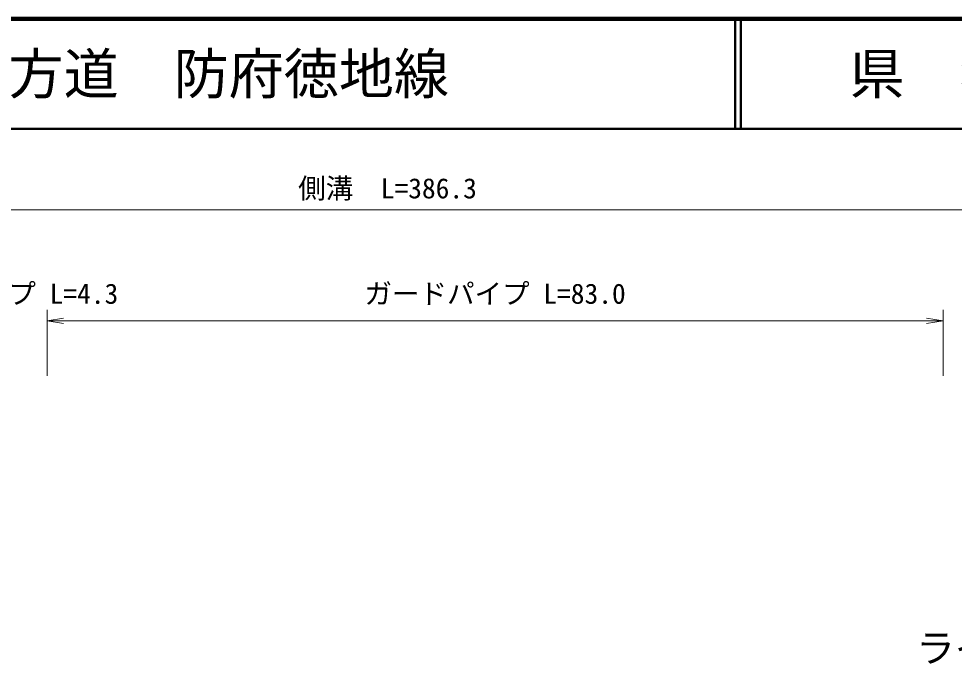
# Model space of a CAD drawing. Units: millimetres, scale not verified. Extents: x 40000 to 680000, y 20000 to 380000.
# Drawn here: x 232656 to 317642, y 321297 to 380000 of the extents above; entities that cross this region are included whole.
import ezdxf
from ezdxf.enums import TextEntityAlignment as Align

# ---------------------------------------------------------------- set-up
doc = ezdxf.new("R2010")
doc.units = ezdxf.units.MM
doc.header["$LTSCALE"] = 1000
for name, color, linetype, lineweight in [('M-BMK-HTXT', 7, 'Continuous', 13), ('M-STR-HTXT', 7, 'Continuous', 13), ('M-TTL', 2, 'Continuous', 140), ('M-TTL-LINE', 7, 'Continuous', 50)]:
    doc.layers.add(name, color=color, linetype=linetype, lineweight=lineweight)
doc.layers.add('M-TTL-TXT', color=7, linetype='Continuous')
doc.styles.add('ＭＳ ゴシック', font='')
doc.styles.get('ＭＳ ゴシック').set_extended_font_data('MS Gothic')

# ---------------------------------------------------------------- blocks, each defined once
blk = doc.blocks.new('open_arrow')
at = {"color": 0, "linetype": 'Continuous', "lineweight": -2}
blk.add_lwpolyline([(7.5, 1.25), (0, 0), (7.5, -1.25)], dxfattribs=at)

msp = doc.modelspace()

# ---------------------------------------------------------------- linework, layer by layer
at = {"layer": 'M-STR-HTXT'}
for p, q in [((74217, 362637), (458100, 362637)), ((235229, 347570), (235229, 353570)), ((316629, 347570), (316629, 353570)), ((235229, 352570), (316629, 352570))]:
    msp.add_line(p, q, dxfattribs=at)
at = {"layer": 'M-TTL'}
msp.add_line((680000, 380000), (40000, 380000), dxfattribs=at)
at = {"layer": 'M-TTL-LINE'}
for p, q in [((297750, 380000), (297750, 370000)), ((298250, 380000), (298250, 370000)), ((40000, 370000), (680000, 370000))]:
    msp.add_line(p, q, dxfattribs=at)

# ---------------------------------------------------------------- block references
at = {"layer": 'M-STR-HTXT', "xscale": 200, "yscale": 200}
msp.add_blockref('open_arrow', (235229, 352570), dxfattribs=at)
at = {"layer": 'M-STR-HTXT', "xscale": 200, "yscale": 200, "rotation": 180}
msp.add_blockref('open_arrow', (316629, 352570), dxfattribs=at)

# ---------------------------------------------------------------- texts
at = {"layer": 'M-BMK-HTXT', "style": 'ＭＳ ゴシック'}
msp.add_text('ライフケア高砂バス停', height=2566, dxfattribs=at).set_placement((314188, 320811), align=Align.BOTTOM_LEFT)
at = {"layer": 'M-STR-HTXT', "style": 'ＭＳ ゴシック'}
for s, p in [('側溝\u3000L=386.3', (266158, 363137)), ('ガードパイプ L=4.3', (230458, 353570)), ('ガードパイプ L=83.0', (275929, 353570))]:
    msp.add_text(s, height=1833, dxfattribs=at).set_placement(p, align=Align.BOTTOM_CENTER)
at = {"layer": 'M-TTL-TXT', "style": 'ＭＳ ゴシック'}
msp.add_text('主要地方道\u3000防府徳地線', height=3666, dxfattribs=at).set_placement((216734, 375000), align=Align.MIDDLE_LEFT)
msp.add_text('県\u3000名', height=3666, dxfattribs=at).set_placement((315625, 375000), align=Align.MIDDLE_CENTER)

doc.saveas('drawing.dxf')
